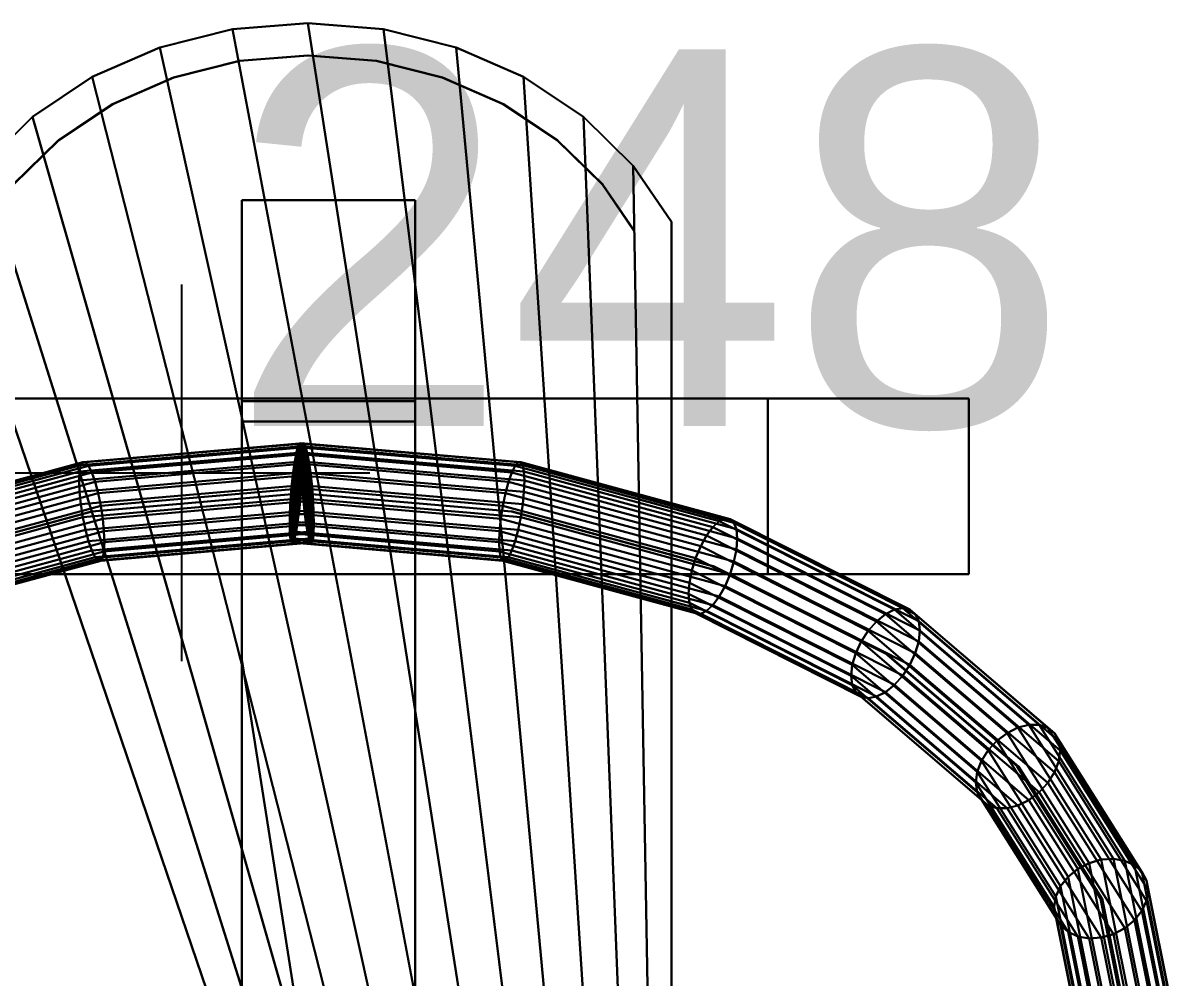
# Model space of a CAD drawing. Extents: x 0 to 48.1, y 0 to 23.7.
# Drawn here: x 14.689 to 15.1489, y 10.0589 to 10.4391 of the extents above; entities that cross this region are included whole.
import ezdxf

# ---------------------------------------------------------------- set-up
doc = ezdxf.new("R2010")
doc.units = 0
doc.header["$MEASUREMENT"] = 0
doc.layers.add('DLXFURN', color=5, linetype='Continuous')
doc.layers.add('DLXVAL', color=3, linetype='Continuous')

# ---------------------------------------------------------------- blocks, each defined once
blk = doc.blocks.new('*U132')
for p, q in [((-0.02759, 0.73668), (-0.05657, 0.72944)), ((-0.02759, 0.73668), (-0.05657, 0.72944)), ((-0.05657, 0.72944), (-0.02759, 0.73668)), ((-0.05657, 0.72944), (-0.02759, 0.73668)), ((0.00247, 0.73912), (-0.02759, 0.73668)), ((-0.02759, 0.73668), (0.00247, 0.73912)), ((0.00247, 0.73912), (-0.02759, 0.73668)), ((-0.02759, 0.73668), (0.00247, 0.73912)), ((-0.02759, 0.73668), (-0.02759, 0.73668)), ((-0.02759, 0.73668), (-0.02759, 0.73668)), ((-0.02759, 0.73668), (0.14722, -0.1886)), ((0.14722, -0.1886), (-0.02759, 0.73668)), ((0.03252, 0.73668), (0.00247, 0.73912)), ((0.00247, 0.73912), (0.14722, -0.1886)), ((0.14722, -0.1886), (0.00247, 0.73912)), ((0.03252, 0.73668), (0.00247, 0.73912)), ((0.00247, 0.73912), (0.00247, 0.73912)), ((0.00247, 0.73912), (0.03252, 0.73668)), ((0.00247, 0.73912), (0.00247, 0.73912)), ((0.00247, 0.73912), (0.03252, 0.73668)), ((0.0615, 0.72944), (0.03252, 0.73668)), ((0.03252, 0.73668), (0.03252, 0.73668)), ((0.0615, 0.72944), (0.03252, 0.73668)), ((0.03252, 0.73668), (0.03252, 0.73668)), ((0.03252, 0.73668), (0.0615, 0.72944)), ((0.03252, 0.73668), (0.14722, -0.1886)), ((0.14722, -0.1886), (0.03252, 0.73668)), ((0.03252, 0.73668), (0.0615, 0.72944)), ((-0.05657, 0.72944), (-0.08343, 0.71766)), ((-0.05657, 0.72944), (-0.08343, 0.71766)), ((-0.08343, 0.71766), (-0.05657, 0.72944)), ((-0.08343, 0.71766), (-0.05657, 0.72944)), ((-0.05657, 0.72944), (0.14722, -0.1886)), ((0.14722, -0.1886), (-0.05657, 0.72944)), ((-0.05657, 0.72944), (-0.05657, 0.72944)), ((-0.05657, 0.72944), (-0.05657, 0.72944)), ((0.08837, 0.71766), (0.0615, 0.72944)), ((0.0615, 0.72944), (0.14722, -0.1886)), ((0.14722, -0.1886), (0.0615, 0.72944)), ((0.0615, 0.72944), (0.08837, 0.71766)), ((0.08837, 0.71766), (0.0615, 0.72944)), ((0.0615, 0.72944), (0.0615, 0.72944)), ((0.0615, 0.72944), (0.0615, 0.72944)), ((0.0615, 0.72944), (0.08837, 0.71766)), ((-0.05104, 0.71764), (-0.02479, 0.7242)), ((-0.02473, 0.72394), (-0.05098, 0.71738)), ((-0.02479, 0.7242), (-0.02473, 0.72394)), ((-0.02477, 0.72421), (0.00246, 0.72642)), ((-0.02475, 0.72394), (-0.02477, 0.72421)), ((0.00248, 0.72615), (-0.02475, 0.72394)), ((0.00242, 0.72628), (0.00252, 0.72628)), ((0.00252, 0.72628), (0.00242, 0.72628)), ((0.00242, 0.72628), (0.00242, 0.72628)), ((0.00246, 0.72642), (0.00248, 0.72615)), ((0.00246, 0.72615), (0.00248, 0.72642)), ((0.02968, 0.72394), (0.00246, 0.72615)), ((0.00248, 0.72642), (0.0297, 0.72421)), ((0.00252, 0.72628), (0.00252, 0.72628)), ((0.02966, 0.72394), (0.02973, 0.7242)), ((0.05591, 0.71738), (0.02966, 0.72394)), ((0.0297, 0.72421), (0.02968, 0.72394)), ((0.02973, 0.7242), (0.05598, 0.71764)), ((-0.08343, 0.71766), (-0.10722, 0.70177)), ((-0.08343, 0.71766), (-0.10722, 0.70177)), ((-0.10722, 0.70177), (-0.08343, 0.71766)), ((-0.10722, 0.70177), (-0.08343, 0.71766)), ((-0.08343, 0.71766), (-0.08343, 0.71766)), ((-0.08343, 0.71766), (-0.08343, 0.71766)), ((-0.08343, 0.71766), (0.14722, -0.1886)), ((0.14722, -0.1886), (-0.08343, 0.71766)), ((-0.07539, 0.70697), (-0.05106, 0.71764)), ((-0.05106, 0.71764), (-0.05095, 0.71739)), ((-0.05098, 0.71738), (-0.05104, 0.71764)), ((0.05589, 0.71739), (0.056, 0.71764)), ((0.05598, 0.71764), (0.05591, 0.71738)), ((0.056, 0.71764), (0.08033, 0.70697)), ((0.11215, 0.70177), (0.08837, 0.71766)), ((0.08837, 0.71766), (0.08837, 0.71766)), ((0.08837, 0.71766), (0.11215, 0.70177)), ((0.11215, 0.70177), (0.08837, 0.71766)), ((0.08837, 0.71766), (0.08837, 0.71766)), ((0.08837, 0.71766), (0.14722, -0.1886)), ((0.14722, -0.1886), (0.08837, 0.71766)), ((0.08837, 0.71766), (0.11215, 0.70177)), ((-0.05095, 0.71739), (-0.07529, 0.70672)), ((0.08022, 0.70672), (0.05589, 0.71739)), ((-0.09696, 0.69255), (-0.07541, 0.70695)), ((-0.07527, 0.70674), (-0.09681, 0.69234)), ((-0.07541, 0.70695), (-0.07527, 0.70674)), ((-0.07529, 0.70672), (-0.07539, 0.70697)), ((0.0802, 0.70674), (0.08035, 0.70695)), ((0.10175, 0.69234), (0.0802, 0.70674)), ((0.08033, 0.70697), (0.08022, 0.70672)), ((0.08035, 0.70695), (0.10189, 0.69255)), ((-0.10722, 0.70177), (-0.12707, 0.68233)), ((-0.12707, 0.68233), (-0.10722, 0.70177)), ((-0.10722, 0.70177), (-0.12707, 0.68233)), ((-0.12707, 0.68233), (-0.10722, 0.70177)), ((-0.10722, 0.70177), (0.14722, -0.1886)), ((0.14722, -0.1886), (-0.10722, 0.70177)), ((-0.10722, 0.70177), (-0.10722, 0.70177)), ((-0.10722, 0.70177), (-0.10722, 0.70177)), ((0.13201, 0.68233), (0.11215, 0.70177)), ((0.11215, 0.70177), (0.14722, -0.1886)), ((0.14722, -0.1886), (0.11215, 0.70177)), ((0.13201, 0.68233), (0.11215, 0.70177)), ((0.11215, 0.70177), (0.11215, 0.70177)), ((0.11215, 0.70177), (0.13201, 0.68233)), ((0.11215, 0.70177), (0.11215, 0.70177)), ((0.11215, 0.70177), (0.13201, 0.68233)), ((-0.11496, 0.67493), (-0.09697, 0.69254)), ((-0.0968, 0.69236), (-0.11478, 0.67475)), ((-0.09697, 0.69254), (-0.0968, 0.69236)), ((-0.09681, 0.69234), (-0.09696, 0.69255)), ((0.10173, 0.69236), (0.10191, 0.69254)), ((0.11972, 0.67475), (0.10173, 0.69236)), ((0.10189, 0.69255), (0.10175, 0.69234)), ((0.10191, 0.69254), (0.11989, 0.67493)), ((0.14722, -0.1886), (-0.12707, 0.68233)), ((-0.12707, 0.68233), (0.14722, -0.1886)), ((0.14722, 0.66004), (0.13201, 0.68233)), ((0.14722, 0.66004), (0.13201, 0.68233)), ((0.13201, 0.68233), (0.13201, 0.68233)), ((0.13201, 0.68233), (0.14722, 0.66004)), ((0.13201, 0.68233), (0.13201, 0.68233)), ((0.13201, 0.68233), (0.14722, -0.1886)), ((0.14722, -0.1886), (0.13201, 0.68233)), ((0.13201, 0.68233), (0.14722, 0.66004)), ((0.11971, 0.67477), (0.1199, 0.6749)), ((0.13217, 0.65652), (0.11971, 0.67477)), ((0.11989, 0.67493), (0.11972, 0.67475)), ((0.1199, 0.6749), (0.13235, 0.65664)), ((-0.02383, -0.16112), (-0.02383, 0.66862)), ((-0.02383, 0.66862), (-0.02383, -0.14663)), ((-0.02383, -0.14663), (-0.02383, 0.66862)), ((-0.02383, 0.66862), (-0.02383, 0.66862)), ((-0.02383, 0.66862), (-0.02383, -0.02215)), ((-0.02383, 0.66862), (-0.02383, 0.66862)), ((-0.02383, 0.66862), (0.04515, 0.66862)), ((0.04515, 0.66862), (-0.02383, 0.66862)), ((0.04515, 0.66862), (-0.02383, 0.66862)), ((-0.02383, 0.66862), (-0.02383, -0.16112)), ((-0.02383, 0.66862), (0.04515, 0.66862)), ((-0.02383, -0.02215), (-0.02383, 0.66862)), ((0.04515, 0.66862), (0.04515, 0.66862)), ((0.04515, 0.66862), (0.04515, 0.66862)), ((0.04515, 0.66862), (0.04515, -0.02215)), ((0.04515, -0.14663), (0.04515, 0.66862)), ((0.04515, 0.66862), (0.04515, -0.14663)), ((0.04515, -0.16112), (0.04515, 0.66862)), ((0.04515, -0.16112), (0.04515, 0.66862)), ((0.04515, 0.66862), (0.04515, -0.02215)), ((-0.14228, 0.66004), (0.14722, -0.1886)), ((0.14722, -0.1886), (-0.14228, 0.66004)), ((0.14722, -0.1886), (0.14722, 0.66004)), ((0.14722, 0.66004), (0.14722, 0.66004)), ((0.14722, 0.66004), (0.14722, -0.1886)), ((0.14722, -0.1886), (0.14722, 0.66004)), ((0.14722, 0.66004), (0.14722, 0.66004)), ((0.14722, 0.66004), (0.14722, -0.1886)), ((0.13235, 0.65664), (0.13217, 0.65652)), ((0.13221, 0.65658), (0.13231, 0.65658)), ((0.13231, 0.65658), (0.13221, 0.65658)), ((0.13221, 0.65658), (0.13221, 0.65658)), ((0.13231, 0.65658), (0.13231, 0.65658)), ((0.18566, 0.58963), (-0.16434, 0.58963)), ((0.18566, 0.58963), (-0.16434, 0.58963)), ((-0.16434, 0.58963), (0.18566, 0.58963)), ((-0.16434, 0.58963), (0.18566, 0.58963)), ((0.26566, 0.58963), (0.18566, 0.58963)), ((0.18566, 0.58963), (0.18566, 0.51963)), ((0.18566, 0.51963), (0.18566, 0.58963)), ((0.18566, 0.58963), (0.26566, 0.58963)), ((0.26566, 0.58963), (0.18566, 0.58963)), ((0.18566, 0.58963), (0.18566, 0.58963)), ((0.18566, 0.58963), (0.26566, 0.58963)), ((0.18566, 0.51963), (0.18566, 0.58963)), ((0.18566, 0.58963), (0.18566, 0.58963)), ((0.18566, 0.58963), (0.18566, 0.58963)), ((0.18566, 0.58963), (0.18566, 0.51963)), ((0.18566, 0.51963), (0.18566, 0.58963)), ((0.18566, 0.58963), (0.18566, 0.51963)), ((0.26566, 0.51963), (0.26566, 0.58963)), ((0.26566, 0.58963), (0.26566, 0.58963)), ((0.26566, 0.58963), (0.26566, 0.51963)), ((0.26566, 0.51963), (0.26566, 0.58963)), ((0.26566, 0.58963), (0.26566, 0.51963)), ((0.26566, 0.58963), (0.26566, 0.58963)), ((-0.02383, 0.5804), (-0.02383, 0.58862)), ((-0.02383, 0.58862), (0.04515, 0.58862)), ((-0.02383, 0.58862), (-0.02383, 0.5804)), ((-0.02383, -0.1773), (-0.02383, 0.58862)), ((-0.02383, 0.58862), (-0.02383, 0.58862)), ((-0.02383, 0.58862), (-0.02383, 0.58862)), ((-0.02383, 0.58862), (-0.02383, -0.1773)), ((-0.02383, 0.48567), (-0.02383, 0.58862)), ((0.04515, 0.58862), (-0.02383, 0.58862)), ((-0.02383, 0.58862), (-0.02383, 0.58862)), ((-0.02383, 0.58862), (0.04515, 0.58862)), ((0.04515, 0.58862), (-0.02383, 0.58862)), ((-0.02383, 0.58862), (-0.02383, 0.58862)), ((-0.02383, 0.58862), (0.04515, 0.58862)), ((0.04515, 0.58862), (-0.02383, 0.58862)), ((-0.02383, 0.58862), (-0.02383, 0.48567)), ((0.04515, 0.58862), (0.04515, 0.5804)), ((0.04515, -0.1773), (0.04515, 0.58862)), ((0.04515, 0.58862), (0.04515, 0.04563)), ((0.04515, 0.58862), (0.04515, 0.58862)), ((0.04515, 0.58862), (0.04515, -0.1773)), ((0.04515, -0.1773), (0.04515, 0.58862)), ((0.04515, 0.58862), (0.04515, 0.58862)), ((0.04515, 0.58862), (0.04515, -0.1773)), ((0.04515, 0.5804), (0.04515, 0.58862)), ((0.04515, 0.58862), (0.04515, 0.58862)), ((0.04515, 0.58862), (0.04515, 0.58862)), ((0.04515, 0.04563), (0.04515, 0.58862)), ((-0.02383, -0.1773), (-0.02383, 0.5804)), ((-0.02383, 0.5804), (0.04515, 0.5804)), ((0.04515, 0.5804), (-0.02383, 0.5804)), ((-0.02383, 0.5804), (-0.02383, -0.1773)), ((0.04515, 0.5804), (0.04515, -0.1773)), ((0.04515, -0.1773), (0.04515, 0.5804)), ((-0.08798, 0.56305), (0.00013, 0.57067)), ((0.00013, 0.57067), (-0.08798, 0.56305)), ((-0.08719, 0.56431), (0.00052, 0.5719)), ((0.00052, 0.5719), (-0.08719, 0.56431)), ((0.00104, 0.57177), (-0.08615, 0.56423)), ((-0.08615, 0.56423), (0.00104, 0.57177)), ((-0.00165, 0.57031), (-0.00104, 0.57177)), ((-0.00104, 0.57177), (-0.00165, 0.54032)), ((-0.00165, 0.54032), (-0.00104, 0.57177)), ((-0.00104, 0.57177), (-0.00165, 0.57031)), ((-0.00104, 0.57177), (-0.00052, 0.5719)), ((-0.00052, 0.5719), (-0.00104, 0.54489)), ((-0.00104, 0.54489), (-0.00052, 0.5719)), ((-0.00052, 0.5719), (-0.00104, 0.57177)), ((-0.00104, 0.57177), (0.08615, 0.56423)), ((0.08615, 0.56423), (-0.00104, 0.57177)), ((-0.00052, 0.5719), (-0.00013, 0.57067)), ((-0.00052, 0.5719), (0.08719, 0.56431)), ((-0.00013, 0.57067), (-0.00052, 0.5719)), ((0.08719, 0.56431), (-0.00052, 0.5719)), ((-0.00013, 0.57067), (-0.00052, 0.54995)), ((-0.00052, 0.54995), (-0.00013, 0.57067)), ((-0.00013, 0.57067), (0.00013, 0.56817)), ((-0.00013, 0.57067), (0.08798, 0.56305)), ((0.00013, 0.56817), (-0.00013, 0.57067)), ((0.08798, 0.56305), (-0.00013, 0.57067)), ((-0.00013, 0.56817), (0.00013, 0.57067)), ((0.00013, 0.57067), (-0.00013, 0.56817)), ((0.00013, 0.57067), (0.00052, 0.5719)), ((0.00052, 0.5719), (0.00013, 0.57067)), ((0.00052, 0.54995), (0.00013, 0.57067)), ((0.00013, 0.57067), (0.00052, 0.54995)), ((0.00104, 0.54489), (0.00052, 0.5719)), ((0.00052, 0.5719), (0.00104, 0.57177)), ((0.00052, 0.5719), (0.00104, 0.54489)), ((0.00104, 0.57177), (0.00052, 0.5719)), ((0.00104, 0.57177), (0.00165, 0.54032)), ((0.00104, 0.57177), (0.00165, 0.57031)), ((0.00165, 0.54032), (0.00104, 0.57177)), ((0.00165, 0.57031), (0.00104, 0.57177)), ((-0.08848, 0.56054), (-0.00013, 0.56817)), ((-0.00013, 0.56817), (-0.08848, 0.56054)), ((-0.08494, 0.56282), (0.00165, 0.57031)), ((0.00165, 0.57031), (-0.08494, 0.56282)), ((-0.08364, 0.56017), (0.0023, 0.5676)), ((0.0023, 0.5676), (-0.08364, 0.56017)), ((-0.00295, 0.56383), (-0.0023, 0.5676)), ((-0.0023, 0.5676), (-0.00295, 0.53385)), ((-0.00295, 0.53385), (-0.0023, 0.5676)), ((-0.0023, 0.5676), (-0.00295, 0.56383)), ((-0.0023, 0.5676), (-0.00165, 0.57031)), ((-0.00165, 0.57031), (-0.0023, 0.53656)), ((-0.0023, 0.53656), (-0.00165, 0.57031)), ((-0.00165, 0.57031), (-0.0023, 0.5676)), ((0.08364, 0.56017), (-0.0023, 0.5676)), ((-0.0023, 0.5676), (0.08364, 0.56017)), ((0.08494, 0.56282), (-0.00165, 0.57031)), ((-0.00165, 0.57031), (0.08494, 0.56282)), ((-0.00021, 0.56458), (-0.00013, 0.56817)), ((-0.00013, 0.56817), (-0.00021, 0.56458)), ((0.00013, 0.56817), (-0.00013, 0.55515)), ((-0.00013, 0.55515), (0.00013, 0.56817)), ((0.00013, 0.55515), (-0.00013, 0.56817)), ((-0.00013, 0.56817), (0.00013, 0.55515)), ((0.00013, 0.56817), (0.00021, 0.56458)), ((0.08848, 0.56054), (0.00013, 0.56817)), ((0.00013, 0.56817), (0.08848, 0.56054)), ((0.00021, 0.56458), (0.00013, 0.56817)), ((0.00165, 0.57031), (0.0023, 0.5676)), ((0.00165, 0.54032), (0.00165, 0.57031)), ((0.00165, 0.57031), (0.00165, 0.54032)), ((0.0023, 0.5676), (0.00165, 0.57031)), ((0.0023, 0.53656), (0.0023, 0.5676)), ((0.0023, 0.5676), (0.00295, 0.56383)), ((0.0023, 0.5676), (0.0023, 0.53656)), ((0.00295, 0.56383), (0.0023, 0.5676)), ((-0.08798, 0.56305), (-0.17211, 0.54017)), ((-0.17211, 0.54017), (-0.08798, 0.56305)), ((-0.08719, 0.56431), (-0.17057, 0.54163)), ((-0.17057, 0.54163), (-0.08719, 0.56431)), ((-0.08615, 0.56423), (-0.16857, 0.54182)), ((-0.16857, 0.54182), (-0.08615, 0.56423)), ((-0.16623, 0.54071), (-0.08494, 0.56282)), ((-0.08494, 0.56282), (-0.16623, 0.54071)), ((-0.08866, 0.55694), (-0.00021, 0.56458)), ((-0.00021, 0.56458), (-0.08866, 0.55694)), ((-0.08848, 0.56054), (-0.08798, 0.56305)), ((-0.08798, 0.56305), (-0.08848, 0.56054)), ((-0.08798, 0.56305), (-0.08719, 0.56431)), ((-0.08719, 0.56431), (-0.08798, 0.56305)), ((-0.08719, 0.56431), (-0.08615, 0.56423)), ((-0.08615, 0.56423), (-0.08719, 0.56431)), ((-0.08494, 0.56282), (-0.08615, 0.56423)), ((-0.08615, 0.56423), (-0.08494, 0.56282)), ((-0.08494, 0.56282), (-0.08364, 0.56017)), ((-0.08364, 0.56017), (-0.08494, 0.56282)), ((-0.08234, 0.55646), (0.00295, 0.56383)), ((0.00295, 0.56383), (-0.08234, 0.55646)), ((-0.00355, 0.55927), (-0.00295, 0.56383)), ((-0.00295, 0.56383), (-0.00355, 0.53238)), ((-0.00355, 0.53238), (-0.00295, 0.56383)), ((-0.00295, 0.56383), (-0.00355, 0.55927)), ((0.08234, 0.55646), (-0.00295, 0.56383)), ((-0.00295, 0.56383), (0.08234, 0.55646)), ((-0.00013, 0.56014), (-0.00021, 0.56458)), ((-0.00021, 0.56458), (-0.00013, 0.56014)), ((0.00021, 0.56458), (0.00013, 0.56014)), ((0.00013, 0.56014), (0.00021, 0.56458)), ((0.00021, 0.56458), (0.08866, 0.55694)), ((0.08866, 0.55694), (0.00021, 0.56458)), ((0.00295, 0.56383), (0.00295, 0.53385)), ((0.00295, 0.56383), (0.00355, 0.55927)), ((0.00295, 0.53385), (0.00295, 0.56383)), ((0.00355, 0.55927), (0.00295, 0.56383)), ((0.08364, 0.56017), (0.08494, 0.56282)), ((0.08494, 0.56282), (0.08364, 0.56017)), ((0.08494, 0.56282), (0.08615, 0.56423)), ((0.08615, 0.56423), (0.08494, 0.56282)), ((0.16623, 0.54071), (0.08494, 0.56282)), ((0.08494, 0.56282), (0.16623, 0.54071)), ((0.08615, 0.56423), (0.08719, 0.56431)), ((0.08719, 0.56431), (0.08615, 0.56423)), ((0.16857, 0.54182), (0.08615, 0.56423)), ((0.08615, 0.56423), (0.16857, 0.54182)), ((0.08719, 0.56431), (0.17057, 0.54163)), ((0.08798, 0.56305), (0.08719, 0.56431)), ((0.08719, 0.56431), (0.08798, 0.56305)), ((0.17057, 0.54163), (0.08719, 0.56431)), ((0.08798, 0.56305), (0.17211, 0.54017)), ((0.08848, 0.56054), (0.08798, 0.56305)), ((0.08798, 0.56305), (0.08848, 0.56054)), ((0.17211, 0.54017), (0.08798, 0.56305)), ((-0.08866, 0.55694), (-0.17341, 0.53388)), ((-0.17341, 0.53388), (-0.08866, 0.55694)), ((-0.08848, 0.56054), (-0.17308, 0.53753)), ((-0.17308, 0.53753), (-0.08848, 0.56054)), ((-0.16372, 0.53839), (-0.08364, 0.56017)), ((-0.08364, 0.56017), (-0.16372, 0.53839)), ((-0.08866, 0.55694), (-0.08848, 0.56054)), ((-0.08848, 0.56054), (-0.08866, 0.55694)), ((-0.08848, 0.5525), (-0.08866, 0.55694)), ((-0.08866, 0.55694), (-0.08848, 0.5525)), ((-0.08848, 0.5525), (-0.00013, 0.56014)), ((-0.00013, 0.56014), (-0.08848, 0.5525)), ((-0.08234, 0.55646), (-0.08364, 0.56017)), ((-0.08364, 0.56017), (-0.08234, 0.55646)), ((-0.08113, 0.55195), (0.00355, 0.55927)), ((0.00355, 0.55927), (-0.08113, 0.55195)), ((-0.00407, 0.55421), (-0.00355, 0.55927)), ((-0.00355, 0.55927), (-0.00407, 0.53226)), ((-0.00407, 0.53226), (-0.00355, 0.55927)), ((-0.00355, 0.55927), (-0.00407, 0.55421)), ((0.08113, 0.55195), (-0.00355, 0.55927)), ((-0.00355, 0.55927), (0.08113, 0.55195)), ((0.00013, 0.56014), (-0.00013, 0.55515)), ((-0.00013, 0.55515), (0.00013, 0.56014)), ((0.00013, 0.55515), (-0.00013, 0.56014)), ((-0.00013, 0.56014), (0.00013, 0.55515)), ((0.08848, 0.5525), (0.00013, 0.56014)), ((0.00013, 0.56014), (0.08848, 0.5525)), ((0.00355, 0.53238), (0.00355, 0.55927)), ((0.00355, 0.55927), (0.00407, 0.55421)), ((0.00355, 0.55927), (0.00355, 0.53238)), ((0.00407, 0.55421), (0.00355, 0.55927)), ((0.08234, 0.55646), (0.08364, 0.56017)), ((0.08364, 0.56017), (0.08234, 0.55646)), ((0.16372, 0.53839), (0.08364, 0.56017)), ((0.08364, 0.56017), (0.16372, 0.53839)), ((0.08848, 0.56054), (0.17308, 0.53753)), ((0.08866, 0.55694), (0.08848, 0.56054)), ((0.17308, 0.53753), (0.08848, 0.56054)), ((0.08848, 0.56054), (0.08866, 0.55694)), ((0.08848, 0.5525), (0.08866, 0.55694)), ((0.08866, 0.55694), (0.08848, 0.5525)), ((0.17341, 0.53388), (0.08866, 0.55694)), ((0.08866, 0.55694), (0.17341, 0.53388)), ((-0.08848, 0.5525), (-0.17308, 0.52949)), ((-0.17308, 0.52949), (-0.08848, 0.5525)), ((-0.16122, 0.53501), (-0.08234, 0.55646)), ((-0.08234, 0.55646), (-0.16122, 0.53501)), ((-0.15888, 0.5308), (-0.08113, 0.55195)), ((-0.08113, 0.55195), (-0.15888, 0.5308)), ((-0.08798, 0.54753), (-0.08848, 0.5525)), ((-0.08848, 0.5525), (-0.08798, 0.54753)), ((-0.08798, 0.54753), (0.00013, 0.55515)), ((0.00013, 0.55515), (-0.08798, 0.54753)), ((0.00225, 0.55208), (-0.08369, 0.54465)), ((-0.0836, 0.54465), (0.00234, 0.55208)), ((-0.08234, 0.55646), (-0.08113, 0.55195)), ((-0.08113, 0.55195), (-0.08234, 0.55646)), ((-0.0801, 0.54693), (-0.08113, 0.55195)), ((-0.08113, 0.55195), (-0.0801, 0.54693)), ((-0.0801, 0.54693), (0.00407, 0.55421)), ((0.00407, 0.55421), (-0.0801, 0.54693)), ((-0.00447, 0.54901), (-0.00407, 0.55421)), ((-0.00407, 0.55421), (-0.00447, 0.53349)), ((-0.00447, 0.53349), (-0.00407, 0.55421)), ((-0.00407, 0.55421), (-0.00447, 0.54901)), ((0.0801, 0.54693), (-0.00407, 0.55421)), ((-0.00407, 0.55421), (0.0801, 0.54693)), ((-0.00225, 0.55208), (-0.00234, 0.55208)), ((-0.00234, 0.55208), (0.0836, 0.54465)), ((0.08369, 0.54465), (-0.00225, 0.55208)), ((-0.00013, 0.55515), (-0.00052, 0.54995)), ((-0.00052, 0.54995), (-0.00013, 0.55515)), ((0.08798, 0.54753), (-0.00013, 0.55515)), ((-0.00013, 0.55515), (0.08798, 0.54753)), ((0.00052, 0.54995), (0.00013, 0.55515)), ((0.00013, 0.55515), (0.00052, 0.54995)), ((0.00234, 0.55208), (0.00225, 0.55208)), ((0.00407, 0.55421), (0.00407, 0.53226)), ((0.00447, 0.53349), (0.00407, 0.55421)), ((0.00407, 0.55421), (0.00447, 0.54901)), ((0.00407, 0.53226), (0.00407, 0.55421)), ((0.00407, 0.55421), (0.00447, 0.53349)), ((0.00447, 0.54901), (0.00407, 0.55421)), ((0.08113, 0.55195), (0.0801, 0.54693)), ((0.0801, 0.54693), (0.08113, 0.55195)), ((0.08234, 0.55646), (0.08113, 0.55195)), ((0.08113, 0.55195), (0.08234, 0.55646)), ((0.15888, 0.5308), (0.08113, 0.55195)), ((0.08113, 0.55195), (0.15888, 0.5308)), ((0.16122, 0.53501), (0.08234, 0.55646)), ((0.08234, 0.55646), (0.16122, 0.53501)), ((0.08798, 0.54753), (0.08848, 0.5525)), ((0.08848, 0.5525), (0.08798, 0.54753)), ((0.08848, 0.5525), (0.17308, 0.52949)), ((0.17308, 0.52949), (0.08848, 0.5525)), ((-0.08798, 0.54753), (-0.17211, 0.52465)), ((-0.17211, 0.52465), (-0.08798, 0.54753)), ((-0.08719, 0.54236), (-0.08798, 0.54753)), ((-0.08798, 0.54753), (-0.08719, 0.54236)), ((-0.08719, 0.54236), (0.00052, 0.54995)), ((0.00052, 0.54995), (-0.08719, 0.54236)), ((-0.0793, 0.54177), (0.00447, 0.54901)), ((0.00447, 0.54901), (-0.0793, 0.54177)), ((-0.00472, 0.54402), (-0.00447, 0.54901)), ((-0.00447, 0.54901), (-0.00472, 0.53598)), ((-0.00472, 0.53598), (-0.00447, 0.54901)), ((-0.00447, 0.54901), (-0.00472, 0.54402)), ((0.0793, 0.54177), (-0.00447, 0.54901)), ((-0.00447, 0.54901), (0.0793, 0.54177)), ((-0.00052, 0.54995), (-0.00104, 0.54489)), ((-0.00104, 0.54489), (-0.00052, 0.54995)), ((0.08719, 0.54236), (-0.00052, 0.54995)), ((-0.00052, 0.54995), (0.08719, 0.54236)), ((0.00104, 0.54489), (0.00052, 0.54995)), ((0.00052, 0.54995), (0.00104, 0.54489)), ((0.00472, 0.53598), (0.00447, 0.54901)), ((0.00447, 0.54901), (0.00472, 0.54402)), ((0.00447, 0.54901), (0.00472, 0.53598)), ((0.00472, 0.54402), (0.00447, 0.54901)), ((0.08719, 0.54236), (0.08798, 0.54753)), ((0.08798, 0.54753), (0.08719, 0.54236)), ((0.17211, 0.52465), (0.08798, 0.54753)), ((0.08798, 0.54753), (0.17211, 0.52465)), ((-0.08378, 0.54465), (-0.16386, 0.52287)), ((-0.16358, 0.52287), (-0.0835, 0.54465)), ((-0.15687, 0.52605), (-0.0801, 0.54693)), ((-0.0801, 0.54693), (-0.15687, 0.52605)), ((-0.08615, 0.53735), (0.00104, 0.54489)), ((0.00104, 0.54489), (-0.08615, 0.53735)), ((-0.0835, 0.54465), (-0.08378, 0.54465)), ((-0.08369, 0.54465), (-0.0836, 0.54465)), ((-0.0801, 0.54693), (-0.0793, 0.54177)), ((-0.0793, 0.54177), (-0.0801, 0.54693)), ((-0.0788, 0.5368), (0.00472, 0.54402)), ((0.00472, 0.54402), (-0.0788, 0.5368)), ((-0.0048, 0.53957), (-0.00472, 0.54402)), ((-0.00472, 0.54402), (-0.0048, 0.53957)), ((0.0788, 0.5368), (-0.00472, 0.54402)), ((-0.00472, 0.54402), (0.0788, 0.5368)), ((-0.00104, 0.54489), (-0.00165, 0.54032)), ((-0.00165, 0.54032), (-0.00104, 0.54489)), ((0.08615, 0.53735), (-0.00104, 0.54489)), ((-0.00104, 0.54489), (0.08615, 0.53735)), ((0.00165, 0.54032), (0.00104, 0.54489)), ((0.00104, 0.54489), (0.00165, 0.54032)), ((0.00472, 0.54402), (0.0048, 0.53957)), ((0.0048, 0.53957), (0.00472, 0.54402)), ((0.0801, 0.54693), (0.0793, 0.54177)), ((0.0793, 0.54177), (0.0801, 0.54693)), ((0.15687, 0.52605), (0.0801, 0.54693)), ((0.0801, 0.54693), (0.15687, 0.52605)), ((0.08378, 0.54465), (0.0835, 0.54465)), ((0.0835, 0.54465), (0.16358, 0.52287)), ((0.0836, 0.54465), (0.08369, 0.54465)), ((0.16386, 0.52287), (0.08378, 0.54465)), ((-0.08719, 0.54236), (-0.17057, 0.51968)), ((-0.17057, 0.51968), (-0.08719, 0.54236)), ((-0.0793, 0.54177), (-0.15533, 0.52108)), ((-0.15533, 0.52108), (-0.0793, 0.54177)), ((-0.08615, 0.53735), (-0.08719, 0.54236)), ((-0.08719, 0.54236), (-0.08615, 0.53735)), ((-0.08494, 0.53284), (0.00165, 0.54032)), ((0.00165, 0.54032), (-0.08494, 0.53284)), ((-0.0793, 0.54177), (-0.0788, 0.5368)), ((-0.0788, 0.5368), (-0.0793, 0.54177)), ((-0.07863, 0.53236), (0.0048, 0.53957)), ((0.0048, 0.53957), (-0.07863, 0.53236)), ((-0.00472, 0.53598), (-0.0048, 0.53957)), ((0.07863, 0.53236), (-0.0048, 0.53957)), ((-0.0048, 0.53957), (-0.00472, 0.53598)), ((-0.0048, 0.53957), (0.07863, 0.53236)), ((-0.00165, 0.54032), (-0.0023, 0.53656)), ((-0.0023, 0.53656), (-0.00165, 0.54032)), ((0.08494, 0.53284), (-0.00165, 0.54032)), ((-0.00165, 0.54032), (0.08494, 0.53284)), ((0.0023, 0.53656), (0.00165, 0.54032)), ((0.00165, 0.54032), (0.0023, 0.53656)), ((0.0048, 0.53957), (0.00472, 0.53598)), ((0.00472, 0.53598), (0.0048, 0.53957)), ((0.0793, 0.54177), (0.0788, 0.5368)), ((0.0788, 0.5368), (0.0793, 0.54177)), ((0.15533, 0.52108), (0.0793, 0.54177)), ((0.0793, 0.54177), (0.15533, 0.52108)), ((0.08615, 0.53735), (0.08719, 0.54236)), ((0.08719, 0.54236), (0.08615, 0.53735)), ((0.17057, 0.51968), (0.08719, 0.54236)), ((0.08719, 0.54236), (0.17057, 0.51968)), ((0.16122, 0.53501), (0.16372, 0.53839)), ((0.16372, 0.53839), (0.16122, 0.53501)), ((0.16372, 0.53839), (0.16623, 0.54071)), ((0.16623, 0.54071), (0.16372, 0.53839)), ((0.23249, 0.50374), (0.16372, 0.53839)), ((0.16372, 0.53839), (0.23249, 0.50374)), ((0.16623, 0.54071), (0.16857, 0.54182)), ((0.16857, 0.54182), (0.16623, 0.54071)), ((0.23604, 0.50554), (0.16623, 0.54071)), ((0.16623, 0.54071), (0.23604, 0.50554)), ((0.23934, 0.50615), (0.16857, 0.54182)), ((0.17057, 0.54163), (0.16857, 0.54182)), ((0.16857, 0.54182), (0.23934, 0.50615)), ((0.16857, 0.54182), (0.17057, 0.54163)), ((0.17057, 0.54163), (0.24218, 0.50555)), ((0.17211, 0.54017), (0.17057, 0.54163)), ((0.17057, 0.54163), (0.17211, 0.54017)), ((0.24218, 0.50555), (0.17057, 0.54163)), ((0.17211, 0.54017), (0.24435, 0.50377)), ((0.17308, 0.53753), (0.17211, 0.54017)), ((0.17211, 0.54017), (0.17308, 0.53753)), ((0.24435, 0.50377), (0.17211, 0.54017)), ((-0.08615, 0.53735), (-0.16857, 0.51493)), ((-0.16857, 0.51493), (-0.08615, 0.53735)), ((-0.0788, 0.5368), (-0.15437, 0.51624)), ((-0.15437, 0.51624), (-0.0788, 0.5368)), ((-0.08494, 0.53284), (-0.08615, 0.53735)), ((-0.08615, 0.53735), (-0.08494, 0.53284)), ((-0.08364, 0.52913), (0.0023, 0.53656)), ((0.0023, 0.53656), (-0.08364, 0.52913)), ((-0.08234, 0.52648), (0.00295, 0.53385)), ((0.00295, 0.53385), (-0.08234, 0.52648)), ((-0.0788, 0.5368), (-0.07863, 0.53236)), ((-0.07863, 0.53236), (-0.0788, 0.5368)), ((-0.0788, 0.52876), (0.00472, 0.53598)), ((0.00472, 0.53598), (-0.0788, 0.52876)), ((-0.00447, 0.53349), (-0.00472, 0.53598)), ((0.0788, 0.52876), (-0.00472, 0.53598)), ((-0.00472, 0.53598), (-0.00447, 0.53349)), ((-0.00472, 0.53598), (0.0788, 0.52876)), ((-0.00295, 0.53385), (-0.00355, 0.53238)), ((-0.00355, 0.53238), (-0.00295, 0.53385)), ((-0.0023, 0.53656), (-0.00295, 0.53385)), ((-0.00295, 0.53385), (-0.0023, 0.53656)), ((0.08234, 0.52648), (-0.00295, 0.53385)), ((-0.00295, 0.53385), (0.08234, 0.52648)), ((0.08364, 0.52913), (-0.0023, 0.53656)), ((-0.0023, 0.53656), (0.08364, 0.52913)), ((0.00295, 0.53385), (0.0023, 0.53656)), ((0.0023, 0.53656), (0.00295, 0.53385)), ((0.00355, 0.53238), (0.00295, 0.53385)), ((0.00295, 0.53385), (0.00355, 0.53238)), ((0.00472, 0.53598), (0.00447, 0.53349)), ((0.00447, 0.53349), (0.00472, 0.53598)), ((0.0788, 0.5368), (0.07863, 0.53236)), ((0.07863, 0.53236), (0.0788, 0.5368)), ((0.15437, 0.51624), (0.0788, 0.5368)), ((0.0788, 0.5368), (0.15437, 0.51624)), ((0.08494, 0.53284), (0.08615, 0.53735)), ((0.08615, 0.53735), (0.08494, 0.53284)), ((0.16857, 0.51493), (0.08615, 0.53735)), ((0.08615, 0.53735), (0.16857, 0.51493)), ((0.15888, 0.5308), (0.16122, 0.53501)), ((0.16122, 0.53501), (0.15888, 0.5308)), ((0.22894, 0.50088), (0.16122, 0.53501)), ((0.16122, 0.53501), (0.22894, 0.50088)), ((0.17308, 0.53753), (0.24572, 0.50092)), ((0.17341, 0.53388), (0.17308, 0.53753)), ((0.17308, 0.53753), (0.17341, 0.53388)), ((0.24572, 0.50092), (0.17308, 0.53753)), ((0.17308, 0.52949), (0.17341, 0.53388)), ((0.17341, 0.53388), (0.17308, 0.52949)), ((0.17341, 0.53388), (0.24619, 0.49721)), ((0.24619, 0.49721), (0.17341, 0.53388)), ((-0.08494, 0.53284), (-0.16623, 0.51073)), ((-0.16623, 0.51073), (-0.08494, 0.53284)), ((-0.08364, 0.52913), (-0.16372, 0.50734)), ((-0.16372, 0.50734), (-0.08364, 0.52913)), ((-0.07863, 0.53236), (-0.15404, 0.51185)), ((-0.15404, 0.51185), (-0.07863, 0.53236)), ((-0.08364, 0.52913), (-0.08494, 0.53284)), ((-0.08494, 0.53284), (-0.08364, 0.52913)), ((-0.08234, 0.52648), (-0.08364, 0.52913)), ((-0.08364, 0.52913), (-0.08234, 0.52648)), ((-0.08113, 0.52506), (0.00355, 0.53238)), ((0.00355, 0.53238), (-0.08113, 0.52506)), ((-0.0801, 0.52498), (0.00407, 0.53226)), ((0.00407, 0.53226), (-0.0801, 0.52498)), ((-0.0793, 0.52625), (0.00447, 0.53349)), ((0.00447, 0.53349), (-0.0793, 0.52625)), ((-0.07863, 0.53236), (-0.0788, 0.52876)), ((-0.0788, 0.52876), (-0.07863, 0.53236)), ((-0.00407, 0.53226), (-0.00447, 0.53349)), ((0.0793, 0.52625), (-0.00447, 0.53349)), ((-0.00447, 0.53349), (-0.00407, 0.53226)), ((-0.00447, 0.53349), (0.0793, 0.52625)), ((-0.00355, 0.53238), (-0.00407, 0.53226)), ((-0.00407, 0.53226), (-0.00355, 0.53238)), ((0.0801, 0.52498), (-0.00407, 0.53226)), ((-0.00407, 0.53226), (0.0801, 0.52498)), ((0.08113, 0.52506), (-0.00355, 0.53238)), ((-0.00355, 0.53238), (0.08113, 0.52506)), ((0.00407, 0.53226), (0.00355, 0.53238)), ((0.00355, 0.53238), (0.00407, 0.53226)), ((0.00447, 0.53349), (0.00407, 0.53226)), ((0.00407, 0.53226), (0.00447, 0.53349)), ((0.15404, 0.51185), (0.07863, 0.53236)), ((0.07863, 0.53236), (0.0788, 0.52876)), ((0.07863, 0.53236), (0.15404, 0.51185)), ((0.0788, 0.52876), (0.07863, 0.53236)), ((0.08234, 0.52648), (0.08364, 0.52913)), ((0.08364, 0.52913), (0.08234, 0.52648)), ((0.08364, 0.52913), (0.08494, 0.53284)), ((0.08494, 0.53284), (0.08364, 0.52913)), ((0.16372, 0.50734), (0.08364, 0.52913)), ((0.08364, 0.52913), (0.16372, 0.50734)), ((0.16623, 0.51073), (0.08494, 0.53284)), ((0.08494, 0.53284), (0.16623, 0.51073)), ((0.15888, 0.5308), (0.15687, 0.52605)), ((0.15687, 0.52605), (0.15888, 0.5308)), ((0.22564, 0.49716), (0.15888, 0.5308)), ((0.15888, 0.5308), (0.22564, 0.49716)), ((0.17211, 0.52465), (0.17308, 0.52949)), ((0.17308, 0.52949), (0.17211, 0.52465)), ((0.24572, 0.49289), (0.17308, 0.52949)), ((0.17308, 0.52949), (0.24572, 0.49289)), ((-0.08234, 0.52648), (-0.16122, 0.50502)), ((-0.16122, 0.50502), (-0.08234, 0.52648)), ((-0.08113, 0.52506), (-0.15888, 0.50392)), ((-0.15888, 0.50392), (-0.08113, 0.52506)), ((-0.0801, 0.52498), (-0.15687, 0.5041)), ((-0.15687, 0.5041), (-0.0801, 0.52498)), ((-0.0793, 0.52625), (-0.15533, 0.50556)), ((-0.15533, 0.50556), (-0.0793, 0.52625)), ((-0.0788, 0.52876), (-0.15437, 0.50821)), ((-0.15437, 0.50821), (-0.0788, 0.52876)), ((-0.08113, 0.52506), (-0.08234, 0.52648)), ((-0.08234, 0.52648), (-0.08113, 0.52506)), ((-0.0801, 0.52498), (-0.08113, 0.52506)), ((-0.08113, 0.52506), (-0.0801, 0.52498)), ((-0.0793, 0.52625), (-0.0801, 0.52498)), ((-0.0801, 0.52498), (-0.0793, 0.52625)), ((-0.0788, 0.52876), (-0.0793, 0.52625)), ((-0.0793, 0.52625), (-0.0788, 0.52876)), ((0.15437, 0.50821), (0.0788, 0.52876)), ((0.0788, 0.52876), (0.0793, 0.52625)), ((0.0788, 0.52876), (0.15437, 0.50821)), ((0.0793, 0.52625), (0.0788, 0.52876)), ((0.15533, 0.50556), (0.0793, 0.52625)), ((0.0793, 0.52625), (0.0801, 0.52498)), ((0.0793, 0.52625), (0.15533, 0.50556)), ((0.0801, 0.52498), (0.0793, 0.52625)), ((0.0801, 0.52498), (0.08113, 0.52506)), ((0.08113, 0.52506), (0.0801, 0.52498)), ((0.15687, 0.5041), (0.0801, 0.52498)), ((0.0801, 0.52498), (0.15687, 0.5041)), ((0.08113, 0.52506), (0.08234, 0.52648)), ((0.08234, 0.52648), (0.08113, 0.52506)), ((0.15888, 0.50392), (0.08113, 0.52506)), ((0.08113, 0.52506), (0.15888, 0.50392)), ((0.16122, 0.50502), (0.08234, 0.52648)), ((0.08234, 0.52648), (0.16122, 0.50502)), ((0.15687, 0.52605), (0.15533, 0.52108)), ((0.15533, 0.52108), (0.15687, 0.52605)), ((0.2228, 0.49283), (0.15687, 0.52605)), ((0.15687, 0.52605), (0.2228, 0.49283)), ((0.17057, 0.51968), (0.17211, 0.52465)), ((0.17211, 0.52465), (0.17057, 0.51968)), ((0.17211, 0.52465), (0.24435, 0.48824)), ((0.24435, 0.48824), (0.17211, 0.52465)), ((0.15533, 0.52108), (0.15437, 0.51624)), ((0.15437, 0.51624), (0.15533, 0.52108)), ((0.22063, 0.48818), (0.15533, 0.52108)), ((0.15533, 0.52108), (0.22063, 0.48818)), ((0.16395, 0.52287), (0.16349, 0.52287)), ((0.16349, 0.52287), (0.23226, 0.48821)), ((0.16358, 0.52287), (0.16386, 0.52287)), ((0.23272, 0.48821), (0.16395, 0.52287)), ((-0.16434, 0.51963), (0.18566, 0.51963)), ((-0.16434, 0.51963), (0.18566, 0.51963)), ((0.18566, 0.51963), (-0.16434, 0.51963)), ((0.18566, 0.51963), (-0.16434, 0.51963)), ((0.15437, 0.51624), (0.15404, 0.51185)), ((0.15404, 0.51185), (0.15437, 0.51624)), ((0.21926, 0.48354), (0.15437, 0.51624)), ((0.15437, 0.51624), (0.21926, 0.48354)), ((0.16857, 0.51493), (0.17057, 0.51968)), ((0.17057, 0.51968), (0.16857, 0.51493)), ((0.24218, 0.4836), (0.17057, 0.51968)), ((0.17057, 0.51968), (0.24218, 0.4836)), ((0.18566, 0.51963), (0.26566, 0.51963)), ((0.26566, 0.51963), (0.18566, 0.51963)), ((0.18566, 0.51963), (0.18566, 0.51963)), ((0.18566, 0.51963), (0.26566, 0.51963)), ((0.26566, 0.51963), (0.18566, 0.51963)), ((0.18566, 0.51963), (0.18566, 0.51963)), ((0.18566, 0.51963), (0.18566, 0.51963)), ((0.26566, 0.51963), (0.26566, 0.51963)), ((0.26566, 0.51963), (0.26566, 0.51963)), ((0.21879, 0.47922), (0.15404, 0.51185)), ((0.15404, 0.51185), (0.15437, 0.50821)), ((0.15404, 0.51185), (0.21879, 0.47922)), ((0.15437, 0.50821), (0.15404, 0.51185)), ((0.16372, 0.50734), (0.16623, 0.51073)), ((0.16623, 0.51073), (0.16372, 0.50734)), ((0.16623, 0.51073), (0.16857, 0.51493)), ((0.16857, 0.51493), (0.16623, 0.51073)), ((0.23604, 0.47555), (0.16623, 0.51073)), ((0.16623, 0.51073), (0.23604, 0.47555)), ((0.23934, 0.47927), (0.16857, 0.51493)), ((0.16857, 0.51493), (0.23934, 0.47927)), ((0.21926, 0.47551), (0.15437, 0.50821)), ((0.15437, 0.50821), (0.15533, 0.50556)), ((0.15437, 0.50821), (0.21926, 0.47551)), ((0.15533, 0.50556), (0.15437, 0.50821)), ((0.16122, 0.50502), (0.16372, 0.50734)), ((0.16372, 0.50734), (0.16122, 0.50502)), ((0.23249, 0.47269), (0.16372, 0.50734)), ((0.16372, 0.50734), (0.23249, 0.47269)), ((0.23604, 0.50554), (0.23934, 0.50615)), ((0.23934, 0.50615), (0.23604, 0.50554)), ((0.29365, 0.45968), (0.23934, 0.50615)), ((0.24218, 0.50555), (0.23934, 0.50615)), ((0.23934, 0.50615), (0.29365, 0.45968)), ((0.23934, 0.50615), (0.24218, 0.50555)), ((0.22063, 0.47266), (0.15533, 0.50556)), ((0.15533, 0.50556), (0.15687, 0.5041)), ((0.15533, 0.50556), (0.22063, 0.47266)), ((0.15687, 0.5041), (0.15533, 0.50556)), ((0.2228, 0.47088), (0.15687, 0.5041)), ((0.15687, 0.5041), (0.15888, 0.50392)), ((0.15687, 0.5041), (0.2228, 0.47088)), ((0.15888, 0.50392), (0.15687, 0.5041)), ((0.15888, 0.50392), (0.16122, 0.50502)), ((0.16122, 0.50502), (0.15888, 0.50392)), ((0.22564, 0.47028), (0.15888, 0.50392)), ((0.15888, 0.50392), (0.22564, 0.47028)), ((0.22894, 0.47089), (0.16122, 0.50502)), ((0.16122, 0.50502), (0.22894, 0.47089)), ((0.22894, 0.50088), (0.23249, 0.50374)), ((0.23249, 0.50374), (0.22894, 0.50088)), ((0.23249, 0.50374), (0.23604, 0.50554)), ((0.23604, 0.50554), (0.23249, 0.50374)), ((0.28526, 0.45858), (0.23249, 0.50374)), ((0.23249, 0.50374), (0.28526, 0.45858)), ((0.2896, 0.45969), (0.23604, 0.50554)), ((0.23604, 0.50554), (0.2896, 0.45969)), ((0.24218, 0.50555), (0.29712, 0.45853)), ((0.24435, 0.50377), (0.24218, 0.50555)), ((0.24218, 0.50555), (0.24435, 0.50377)), ((0.29712, 0.45853), (0.24218, 0.50555)), ((0.24435, 0.50377), (0.29979, 0.45633)), ((0.24572, 0.50092), (0.24435, 0.50377)), ((0.24435, 0.50377), (0.24572, 0.50092)), ((0.29979, 0.45633), (0.24435, 0.50377)), ((0.2228, 0.49283), (0.22564, 0.49716)), ((0.22564, 0.49716), (0.2228, 0.49283)), ((0.22564, 0.49716), (0.22894, 0.50088)), ((0.22894, 0.50088), (0.22564, 0.49716)), ((0.27687, 0.45332), (0.22564, 0.49716)), ((0.22564, 0.49716), (0.27687, 0.45332)), ((0.28091, 0.4564), (0.22894, 0.50088)), ((0.22894, 0.50088), (0.28091, 0.4564)), ((0.24572, 0.50092), (0.30146, 0.45322)), ((0.24619, 0.49721), (0.24572, 0.50092)), ((0.24572, 0.50092), (0.24619, 0.49721)), ((0.30146, 0.45322), (0.24572, 0.50092)), ((0.24572, 0.49289), (0.24619, 0.49721)), ((0.24619, 0.49721), (0.24572, 0.49289)), ((0.24619, 0.49721), (0.30204, 0.44942)), ((0.30204, 0.44942), (0.24619, 0.49721)), ((0.22063, 0.48818), (0.2228, 0.49283)), ((0.2228, 0.49283), (0.22063, 0.48818)), ((0.2228, 0.49283), (0.27339, 0.44953)), ((0.27339, 0.44953), (0.2228, 0.49283)), ((0.24435, 0.48824), (0.24572, 0.49289)), ((0.24572, 0.49289), (0.24435, 0.48824)), ((0.24572, 0.49289), (0.30146, 0.44518)), ((0.30146, 0.44518), (0.24572, 0.49289)), ((0.21926, 0.48354), (0.22063, 0.48818)), ((0.22063, 0.48818), (0.21926, 0.48354)), ((0.22063, 0.48818), (0.27073, 0.44531)), ((0.27073, 0.44531), (0.22063, 0.48818)), ((0.23281, 0.48821), (0.23217, 0.48821)), ((0.23217, 0.48821), (0.28493, 0.44306)), ((0.23226, 0.48821), (0.23272, 0.48821)), ((0.28558, 0.44306), (0.23281, 0.48821)), ((0.24218, 0.4836), (0.24435, 0.48824)), ((0.24435, 0.48824), (0.24218, 0.4836)), ((0.29979, 0.4408), (0.24435, 0.48824)), ((0.24435, 0.48824), (0.29979, 0.4408)), ((-0.02383, -0.1773), (-0.02383, 0.48567)), ((-0.02383, -0.02215), (-0.02383, 0.48567)), ((-0.02383, 0.48567), (-0.02383, -0.1773)), ((-0.02383, 0.48567), (0.04515, 0.04563)), ((0.04515, 0.04563), (-0.02383, 0.48567)), ((-0.02383, 0.48567), (-0.02383, -0.02215)), ((0.21879, 0.47922), (0.21926, 0.48354)), ((0.21926, 0.48354), (0.21879, 0.47922)), ((0.21926, 0.48354), (0.26905, 0.44093)), ((0.26905, 0.44093), (0.21926, 0.48354)), ((0.24218, 0.4836), (0.23934, 0.47927)), ((0.23934, 0.47927), (0.24218, 0.4836)), ((0.29712, 0.43658), (0.24218, 0.4836)), ((0.24218, 0.4836), (0.29712, 0.43658)), ((0.21926, 0.47551), (0.21879, 0.47922)), ((0.21879, 0.47922), (0.26848, 0.4367)), ((0.26848, 0.4367), (0.21879, 0.47922)), ((0.21879, 0.47922), (0.21926, 0.47551)), ((0.23934, 0.47927), (0.23604, 0.47555)), ((0.23604, 0.47555), (0.23934, 0.47927)), ((0.23934, 0.47927), (0.29365, 0.4328)), ((0.29365, 0.4328), (0.23934, 0.47927)), ((0.22063, 0.47266), (0.21926, 0.47551)), ((0.21926, 0.47551), (0.26905, 0.43289)), ((0.26905, 0.43289), (0.21926, 0.47551)), ((0.21926, 0.47551), (0.22063, 0.47266)), ((0.23604, 0.47555), (0.23249, 0.47269)), ((0.23249, 0.47269), (0.23604, 0.47555)), ((0.23604, 0.47555), (0.2896, 0.42971)), ((0.2896, 0.42971), (0.23604, 0.47555)), ((0.2228, 0.47088), (0.22063, 0.47266)), ((0.22063, 0.47266), (0.27073, 0.42979)), ((0.27073, 0.42979), (0.22063, 0.47266)), ((0.22063, 0.47266), (0.2228, 0.47088)), ((0.22564, 0.47028), (0.2228, 0.47088)), ((0.2228, 0.47088), (0.27339, 0.42758)), ((0.27339, 0.42758), (0.2228, 0.47088)), ((0.2228, 0.47088), (0.22564, 0.47028)), ((0.22894, 0.47089), (0.22564, 0.47028)), ((0.22564, 0.47028), (0.22894, 0.47089)), ((0.22564, 0.47028), (0.27687, 0.42643)), ((0.27687, 0.42643), (0.22564, 0.47028)), ((0.23249, 0.47269), (0.22894, 0.47089)), ((0.22894, 0.47089), (0.23249, 0.47269)), ((0.22894, 0.47089), (0.28091, 0.42642)), ((0.28091, 0.42642), (0.22894, 0.47089)), ((0.23249, 0.47269), (0.28526, 0.42754)), ((0.28526, 0.42754), (0.23249, 0.47269)), ((0.27687, 0.45332), (0.28091, 0.4564)), ((0.28091, 0.4564), (0.27687, 0.45332)), ((0.28091, 0.4564), (0.28526, 0.45858)), ((0.28526, 0.45858), (0.28091, 0.4564)), ((0.31358, 0.40461), (0.28091, 0.4564)), ((0.28091, 0.4564), (0.31358, 0.40461)), ((0.28526, 0.45858), (0.2896, 0.45969)), ((0.2896, 0.45969), (0.28526, 0.45858)), ((0.31843, 0.40599), (0.28526, 0.45858)), ((0.28526, 0.45858), (0.31843, 0.40599)), ((0.32327, 0.40631), (0.2896, 0.45969)), ((0.2896, 0.45969), (0.29365, 0.45968)), ((0.29365, 0.45968), (0.2896, 0.45969)), ((0.2896, 0.45969), (0.32327, 0.40631)), ((0.32778, 0.40556), (0.29365, 0.45968)), ((0.29712, 0.45853), (0.29365, 0.45968)), ((0.29365, 0.45968), (0.32778, 0.40556)), ((0.29365, 0.45968), (0.29712, 0.45853)), ((0.29712, 0.45853), (0.33166, 0.40377)), ((0.29979, 0.45633), (0.29712, 0.45853)), ((0.29712, 0.45853), (0.29979, 0.45633)), ((0.33166, 0.40377), (0.29712, 0.45853)), ((0.29979, 0.45633), (0.33463, 0.40108)), ((0.30146, 0.45322), (0.29979, 0.45633)), ((0.29979, 0.45633), (0.30146, 0.45322)), ((0.33463, 0.40108), (0.29979, 0.45633)), ((0.27339, 0.44953), (0.27687, 0.45332)), ((0.27687, 0.45332), (0.27339, 0.44953)), ((0.30907, 0.40226), (0.27687, 0.45332)), ((0.27687, 0.45332), (0.30907, 0.40226)), ((0.30146, 0.45322), (0.3365, 0.39767)), ((0.30204, 0.44942), (0.30146, 0.45322)), ((0.30146, 0.45322), (0.30204, 0.44942)), ((0.3365, 0.39767), (0.30146, 0.45322)), ((0.27339, 0.44953), (0.27073, 0.44531)), ((0.27073, 0.44531), (0.27339, 0.44953)), ((0.27339, 0.44953), (0.3052, 0.39912)), ((0.3052, 0.39912), (0.27339, 0.44953)), ((0.30146, 0.44518), (0.30204, 0.44942)), ((0.30204, 0.44942), (0.30146, 0.44518)), ((0.30204, 0.44942), (0.33714, 0.39376)), ((0.33714, 0.39376), (0.30204, 0.44942)), ((0.26905, 0.44093), (0.27073, 0.44531)), ((0.27073, 0.44531), (0.26905, 0.44093)), ((0.27073, 0.44531), (0.30222, 0.39538)), ((0.30222, 0.39538), (0.27073, 0.44531)), ((0.28566, 0.44306), (0.28486, 0.44306)), ((0.28486, 0.44306), (0.31803, 0.39047)), ((0.28493, 0.44306), (0.28558, 0.44306)), ((0.31883, 0.39047), (0.28566, 0.44306)), ((0.29979, 0.4408), (0.30146, 0.44518)), ((0.30146, 0.44518), (0.29979, 0.4408)), ((0.30146, 0.44518), (0.3365, 0.38963)), ((0.3365, 0.38963), (0.30146, 0.44518)), ((0.26848, 0.4367), (0.26905, 0.44093)), ((0.26905, 0.44093), (0.26848, 0.4367)), ((0.30035, 0.39131), (0.26905, 0.44093)), ((0.26905, 0.44093), (0.30035, 0.39131)), ((0.29712, 0.43658), (0.29979, 0.4408)), ((0.29979, 0.4408), (0.29712, 0.43658)), ((0.33463, 0.38556), (0.29979, 0.4408)), ((0.29979, 0.4408), (0.33463, 0.38556)), ((0.26905, 0.43289), (0.26848, 0.4367)), ((0.26848, 0.4367), (0.26905, 0.43289)), ((0.29971, 0.38718), (0.26848, 0.4367)), ((0.26848, 0.4367), (0.29971, 0.38718)), ((0.26905, 0.43289), (0.27073, 0.42979)), ((0.30035, 0.38327), (0.26905, 0.43289)), ((0.27073, 0.42979), (0.26905, 0.43289)), ((0.26905, 0.43289), (0.30035, 0.38327)), ((0.2896, 0.42971), (0.29365, 0.4328)), ((0.29365, 0.4328), (0.2896, 0.42971)), ((0.29712, 0.43658), (0.29365, 0.4328)), ((0.29365, 0.4328), (0.29712, 0.43658)), ((0.29365, 0.4328), (0.32778, 0.37867)), ((0.32778, 0.37867), (0.29365, 0.4328)), ((0.33166, 0.38182), (0.29712, 0.43658)), ((0.29712, 0.43658), (0.33166, 0.38182)), ((0.27073, 0.42979), (0.27339, 0.42758)), ((0.30222, 0.37986), (0.27073, 0.42979)), ((0.27073, 0.42979), (0.30222, 0.37986)), ((0.27339, 0.42758), (0.27073, 0.42979)), ((0.28526, 0.42754), (0.2896, 0.42971)), ((0.2896, 0.42971), (0.28526, 0.42754)), ((0.32327, 0.37633), (0.2896, 0.42971)), ((0.2896, 0.42971), (0.32327, 0.37633)), ((0.3052, 0.37717), (0.27339, 0.42758)), ((0.27339, 0.42758), (0.27687, 0.42643)), ((0.27339, 0.42758), (0.3052, 0.37717)), ((0.27687, 0.42643), (0.27339, 0.42758)), ((0.30907, 0.37538), (0.27687, 0.42643)), ((0.27687, 0.42643), (0.28091, 0.42642)), ((0.27687, 0.42643), (0.30907, 0.37538)), ((0.28091, 0.42642), (0.27687, 0.42643)), ((0.28091, 0.42642), (0.28526, 0.42754)), ((0.28526, 0.42754), (0.28091, 0.42642)), ((0.31358, 0.37462), (0.28091, 0.42642)), ((0.28091, 0.42642), (0.31358, 0.37462)), ((0.31843, 0.37495), (0.28526, 0.42754)), ((0.28526, 0.42754), (0.31843, 0.37495)), ((0.31358, 0.40461), (0.31843, 0.40599)), ((0.31843, 0.40599), (0.31358, 0.40461)), ((0.31843, 0.40599), (0.32327, 0.40631)), ((0.32327, 0.40631), (0.31843, 0.40599)), ((0.32974, 0.34956), (0.31843, 0.40599)), ((0.31843, 0.40599), (0.32974, 0.34956)), ((0.33471, 0.34924), (0.32327, 0.40631)), ((0.32327, 0.40631), (0.32778, 0.40556)), ((0.32778, 0.40556), (0.32327, 0.40631)), ((0.32327, 0.40631), (0.33471, 0.34924)), ((0.33935, 0.34789), (0.32778, 0.40556)), ((0.33166, 0.40377), (0.32778, 0.40556)), ((0.32778, 0.40556), (0.33935, 0.34789)), ((0.32778, 0.40556), (0.33166, 0.40377)), ((0.3052, 0.39912), (0.30907, 0.40226)), ((0.30907, 0.40226), (0.3052, 0.39912)), ((0.30907, 0.40226), (0.31358, 0.40461)), ((0.31358, 0.40461), (0.30907, 0.40226)), ((0.32014, 0.34706), (0.30907, 0.40226)), ((0.30907, 0.40226), (0.32014, 0.34706)), ((0.32477, 0.34881), (0.31358, 0.40461)), ((0.31358, 0.40461), (0.32477, 0.34881)), ((0.33166, 0.40377), (0.34332, 0.34559)), ((0.33463, 0.40108), (0.33166, 0.40377)), ((0.33166, 0.40377), (0.33463, 0.40108)), ((0.34332, 0.34559), (0.33166, 0.40377)), ((0.33463, 0.40108), (0.34638, 0.34251)), ((0.3365, 0.39767), (0.33463, 0.40108)), ((0.33463, 0.40108), (0.3365, 0.39767)), ((0.34638, 0.34251), (0.33463, 0.40108)), ((0.3052, 0.39912), (0.30222, 0.39538)), ((0.30222, 0.39538), (0.3052, 0.39912)), ((0.3052, 0.39912), (0.31616, 0.34443)), ((0.31616, 0.34443), (0.3052, 0.39912)), ((0.3365, 0.39767), (0.3483, 0.33885)), ((0.33714, 0.39376), (0.3365, 0.39767)), ((0.3365, 0.39767), (0.33714, 0.39376)), ((0.3483, 0.33885), (0.3365, 0.39767)), ((0.29971, 0.38718), (0.30035, 0.39131)), ((0.30035, 0.39131), (0.29971, 0.38718)), ((0.30035, 0.39131), (0.30222, 0.39538)), ((0.30222, 0.39538), (0.30035, 0.39131)), ((0.30035, 0.39131), (0.31119, 0.33725)), ((0.31119, 0.33725), (0.30035, 0.39131)), ((0.30222, 0.39538), (0.31311, 0.34108)), ((0.31311, 0.34108), (0.30222, 0.39538)), ((0.3365, 0.38963), (0.33714, 0.39376)), ((0.33714, 0.39376), (0.3365, 0.38963)), ((0.33714, 0.39376), (0.34895, 0.33486)), ((0.34895, 0.33486), (0.33714, 0.39376)), ((0.30035, 0.38327), (0.29971, 0.38718)), ((0.29971, 0.38718), (0.30035, 0.38327)), ((0.31053, 0.33321), (0.29971, 0.38718)), ((0.29971, 0.38718), (0.31053, 0.33321)), ((0.31887, 0.39047), (0.31798, 0.39047)), ((0.31798, 0.39047), (0.3293, 0.33403)), ((0.31803, 0.39047), (0.31883, 0.39047)), ((0.33019, 0.33403), (0.31887, 0.39047)), ((0.3365, 0.38963), (0.33463, 0.38556)), ((0.33463, 0.38556), (0.3365, 0.38963)), ((0.3365, 0.38963), (0.3483, 0.33082)), ((0.3483, 0.33082), (0.3365, 0.38963)), ((0.30222, 0.37986), (0.30035, 0.38327)), ((0.30035, 0.38327), (0.30222, 0.37986)), ((0.31119, 0.32922), (0.30035, 0.38327)), ((0.30035, 0.38327), (0.31119, 0.32922)), ((0.32778, 0.37867), (0.33166, 0.38182)), ((0.33166, 0.38182), (0.32778, 0.37867)), ((0.33166, 0.38182), (0.33463, 0.38556)), ((0.33463, 0.38556), (0.33166, 0.38182)), ((0.33166, 0.38182), (0.34332, 0.32364)), ((0.34332, 0.32364), (0.33166, 0.38182)), ((0.34638, 0.32699), (0.33463, 0.38556)), ((0.33463, 0.38556), (0.34638, 0.32699)), ((0.3052, 0.37717), (0.30222, 0.37986)), ((0.30222, 0.37986), (0.31311, 0.32556)), ((0.31311, 0.32556), (0.30222, 0.37986)), ((0.30222, 0.37986), (0.3052, 0.37717)), ((0.30907, 0.37538), (0.3052, 0.37717)), ((0.3052, 0.37717), (0.31616, 0.32248)), ((0.31616, 0.32248), (0.3052, 0.37717)), ((0.3052, 0.37717), (0.30907, 0.37538)), ((0.32327, 0.37633), (0.32778, 0.37867)), ((0.32778, 0.37867), (0.32327, 0.37633)), ((0.33935, 0.32101), (0.32778, 0.37867)), ((0.32778, 0.37867), (0.33935, 0.32101)), ((0.31358, 0.37462), (0.30907, 0.37538)), ((0.30907, 0.37538), (0.32014, 0.32018)), ((0.32014, 0.32018), (0.30907, 0.37538)), ((0.30907, 0.37538), (0.31358, 0.37462)), ((0.31843, 0.37495), (0.31358, 0.37462)), ((0.31358, 0.37462), (0.31843, 0.37495)), ((0.31358, 0.37462), (0.32477, 0.31883)), ((0.32477, 0.31883), (0.31358, 0.37462)), ((0.32327, 0.37633), (0.31843, 0.37495)), ((0.31843, 0.37495), (0.32327, 0.37633)), ((0.31843, 0.37495), (0.32974, 0.31851)), ((0.32974, 0.31851), (0.31843, 0.37495)), ((0.33471, 0.31926), (0.32327, 0.37633)), ((0.32327, 0.37633), (0.33471, 0.31926))]:
    blk.add_line(p, q)
blk = doc.blocks.new('*U152')
for p, q in [((14.75217, 10.18499, 0.7), (14.75217, 10.33499, 0.7)), ((14.67717, 10.25999, 0.7), (14.82717, 10.25999, 0.7))]:
    blk.add_line(p, q)
at = {"layer": 'DLXVAL'}
blk.add_text('248', height=0.15, dxfattribs=at).set_placement((14.77092, 10.27874, 0.7))

msp = doc.modelspace()

# ---------------------------------------------------------------- block references
at = {"layer": 'DLXFURN'}
msp.add_blockref('*U132', (14.8, 9.7), dxfattribs=at)
at = {"layer": 'DLXVAL'}
msp.add_blockref('*U152', (0, 0), dxfattribs=at)

doc.saveas('drawing.dxf')
